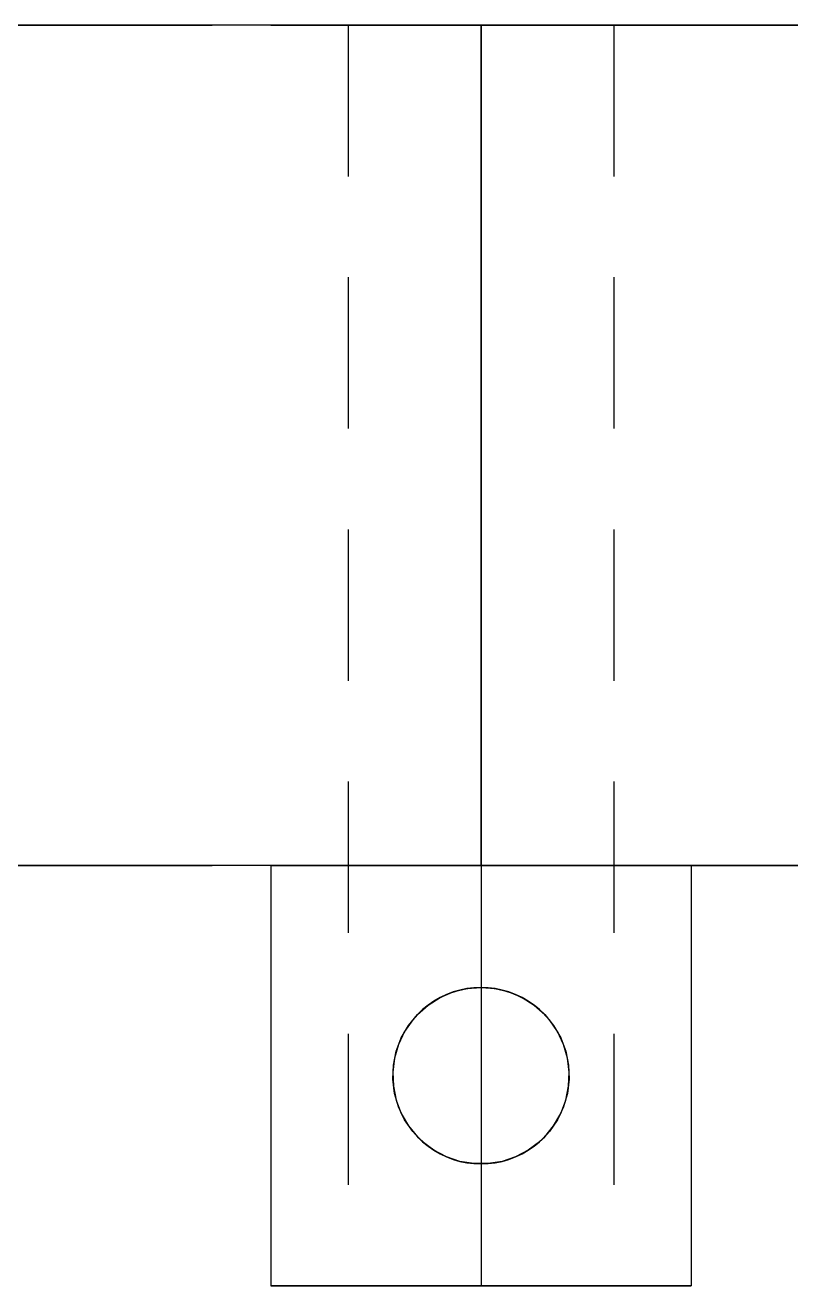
# Model space of a CAD drawing. Extents: x 8 to 586, y 8 to 412.
# Drawn here: x 342.08 to 351.19, y 223 to 238 of the extents above; entities that cross this region are included whole.
import ezdxf

# ---------------------------------------------------------------- set-up
doc = ezdxf.new("R2010")
doc.units = 0
doc.linetypes.add('CENTER', pattern=[10.2, 6, -1.6, 1, -1.6])
doc.linetypes.add('DASHED', pattern=[3, 1.8, -1.2])
for name, color, linetype in [('HIDDEN', 8, 'DASHED'), ('SEAM', 3, 'CENTER'), ('VISIBLE', 7, 'CONTINUOUS')]:
    doc.layers.add(name, color=color, linetype=linetype)

msp = doc.modelspace()

# ---------------------------------------------------------------- linework, layer by layer
at = {"layer": 'HIDDEN'}
for p, q in [((347.5, 238), (247.5, 238)), ((249, 238), (355, 238)), ((249, 238), (355, 238)), ((346.001, 238), (345.92, 238)), ((345.92, 238), (345.9605, 238)), ((346.001, 238), (345.92, 238)), ((345.92, 238), (345.9605, 238)), ((345.92, 238), (345.92, 223)), ((345.92, 238), (345.92, 223)), ((345.9605, 238), (346.001, 238)), ((345.9605, 238), (346.001, 238)), ((346.0821, 238), (346.001, 238)), ((346.001, 238), (346.0415, 238)), ((346.0821, 238), (346.001, 238)), ((346.001, 238), (346.0415, 238)), ((346.0415, 238), (346.0821, 238)), ((346.0415, 238), (346.0821, 238)), ((346.1631, 238), (346.0821, 238)), ((346.0821, 238), (346.1226, 238)), ((346.1631, 238), (346.0821, 238)), ((346.0821, 238), (346.1226, 238)), ((346.1226, 238), (346.1631, 238)), ((346.1226, 238), (346.1631, 238)), ((346.2441, 238), (346.1631, 238)), ((346.1631, 238), (346.2036, 238)), ((346.2441, 238), (346.1631, 238)), ((346.1631, 238), (346.2036, 238)), ((346.2036, 238), (346.2441, 238)), ((346.2036, 238), (346.2441, 238)), ((346.3251, 238), (346.2441, 238)), ((346.2441, 238), (346.2846, 238)), ((346.3251, 238), (346.2441, 238)), ((346.2441, 238), (346.2846, 238)), ((346.2846, 238), (346.3251, 238)), ((346.2846, 238), (346.3251, 238)), ((346.4062, 238), (346.3251, 238)), ((346.3251, 238), (346.3656, 238)), ((346.4062, 238), (346.3251, 238)), ((346.3251, 238), (346.3656, 238)), ((346.3656, 238), (346.4062, 238)), ((346.3656, 238), (346.4062, 238)), ((346.4872, 238), (346.4062, 238)), ((346.4062, 238), (346.4467, 238)), ((346.4872, 238), (346.4062, 238)), ((346.4062, 238), (346.4467, 238)), ((346.4467, 238), (346.4872, 238)), ((346.4467, 238), (346.4872, 238)), ((346.5682, 238), (346.4872, 238)), ((346.4872, 238), (346.5277, 238)), ((346.5682, 238), (346.4872, 238)), ((346.4872, 238), (346.5277, 238)), ((346.5277, 238), (346.5682, 238)), ((346.5277, 238), (346.5682, 238)), ((346.6492, 238), (346.5682, 238)), ((346.5682, 238), (346.6087, 238)), ((346.6492, 238), (346.5682, 238)), ((346.5682, 238), (346.6087, 238)), ((346.6087, 238), (346.6492, 238)), ((346.6087, 238), (346.6492, 238)), ((346.7303, 238), (346.6492, 238)), ((346.6492, 238), (346.6897, 238)), ((346.7303, 238), (346.6492, 238)), ((346.6492, 238), (346.6897, 238)), ((346.6897, 238), (346.7303, 238)), ((346.6897, 238), (346.7303, 238)), ((346.8113, 238), (346.7303, 238)), ((346.7303, 238), (346.7708, 238)), ((346.8113, 238), (346.7303, 238)), ((346.7303, 238), (346.7708, 238)), ((346.7708, 238), (346.8113, 238)), ((346.7708, 238), (346.8113, 238)), ((346.8923, 238), (346.8113, 238)), ((346.8113, 238), (346.8518, 238)), ((346.8923, 238), (346.8113, 238)), ((346.8113, 238), (346.8518, 238)), ((346.8518, 238), (346.8923, 238)), ((346.8518, 238), (346.8923, 238)), ((346.9733, 238), (346.8923, 238)), ((346.8923, 238), (346.9328, 238)), ((346.9733, 238), (346.8923, 238)), ((346.8923, 238), (346.9328, 238)), ((346.9328, 238), (346.9733, 238)), ((346.9328, 238), (346.9733, 238)), ((347.0544, 238), (346.9733, 238)), ((346.9733, 238), (347.0138, 238)), ((347.0544, 238), (346.9733, 238)), ((346.9733, 238), (347.0138, 238)), ((347.0138, 238), (347.0544, 238)), ((347.0138, 238), (347.0544, 238)), ((347.1354, 238), (347.0544, 238)), ((347.0544, 238), (347.0949, 238)), ((347.1354, 238), (347.0544, 238)), ((347.0544, 238), (347.0949, 238)), ((347.0949, 238), (347.1354, 238)), ((347.0949, 238), (347.1354, 238)), ((347.2164, 238), (347.1354, 238)), ((347.1354, 238), (347.1759, 238)), ((347.2164, 238), (347.1354, 238)), ((347.1354, 238), (347.1759, 238)), ((347.1759, 238), (347.2164, 238)), ((347.1759, 238), (347.2164, 238)), ((347.2974, 238), (347.2164, 238)), ((347.2164, 238), (347.2569, 238)), ((347.2974, 238), (347.2164, 238)), ((347.2164, 238), (347.2569, 238)), ((347.2569, 238), (347.2974, 238)), ((347.2569, 238), (347.2974, 238)), ((347.3785, 238), (347.2974, 238)), ((347.2974, 238), (347.3379, 238)), ((347.3785, 238), (347.2974, 238)), ((347.2974, 238), (347.3379, 238)), ((347.3379, 238), (347.3785, 238)), ((347.3379, 238), (347.3785, 238)), ((347.4595, 238), (347.3785, 238)), ((347.3785, 238), (347.419, 238)), ((347.4595, 238), (347.3785, 238)), ((347.3785, 238), (347.419, 238)), ((347.419, 238), (347.4595, 238)), ((347.419, 238), (347.4595, 238)), ((347.5405, 238), (347.4595, 238)), ((347.4595, 238), (347.5, 238)), ((347.5405, 238), (347.4595, 238)), ((347.4595, 238), (347.5, 238)), ((347.5, 228), (347.5, 238)), ((347.8205, 238), (347.5, 238)), ((347.5, 238), (347.5, 237.7064)), ((347.5, 238), (347.5405, 238)), ((347.5, 238), (347.5, 237.6154)), ((347.5, 238), (347.5405, 238)), ((347.5405, 238), (347.581, 238)), ((347.6215, 238), (347.5405, 238)), ((347.5405, 238), (347.581, 238)), ((347.6215, 238), (347.5405, 238)), ((347.581, 238), (347.6215, 238)), ((347.581, 238), (347.6215, 238)), ((347.6215, 238), (347.6621, 238)), ((347.7026, 238), (347.6215, 238)), ((347.6215, 238), (347.6621, 238)), ((347.7026, 238), (347.6215, 238)), ((347.6621, 238), (347.7026, 238)), ((347.6621, 238), (347.7026, 238)), ((347.7026, 238), (347.7431, 238)), ((347.7836, 238), (347.7026, 238)), ((347.7026, 238), (347.7431, 238)), ((347.7836, 238), (347.7026, 238)), ((347.7431, 238), (347.7836, 238)), ((347.7431, 238), (347.7836, 238)), ((347.7836, 238), (347.8241, 238)), ((347.8646, 238), (347.7836, 238)), ((347.7836, 238), (347.8241, 238)), ((347.8646, 238), (347.7836, 238)), ((348.141, 238), (347.8205, 238)), ((347.8241, 238), (347.8646, 238)), ((347.8241, 238), (347.8646, 238)), ((347.8646, 238), (347.9051, 238)), ((347.9456, 238), (347.8646, 238)), ((347.8646, 238), (347.9051, 238)), ((347.9456, 238), (347.8646, 238)), ((347.9051, 238), (347.9456, 238)), ((347.9051, 238), (347.9456, 238)), ((347.9456, 238), (347.9862, 238)), ((348.0267, 238), (347.9456, 238)), ((347.9456, 238), (347.9862, 238)), ((348.0267, 238), (347.9456, 238)), ((347.9862, 238), (348.0267, 238)), ((347.9862, 238), (348.0267, 238)), ((348.0267, 238), (348.0672, 238)), ((348.1077, 238), (348.0267, 238)), ((348.0267, 238), (348.0672, 238)), ((348.1077, 238), (348.0267, 238)), ((348.0672, 238), (348.1077, 238)), ((348.0672, 238), (348.1077, 238)), ((348.1077, 238), (348.1482, 238)), ((348.1887, 238), (348.1077, 238)), ((348.1077, 238), (348.1482, 238)), ((348.1887, 238), (348.1077, 238)), ((348.4615, 238), (348.141, 238)), ((348.1482, 238), (348.1887, 238)), ((348.1482, 238), (348.1887, 238)), ((348.1887, 238), (348.2292, 238)), ((348.2697, 238), (348.1887, 238)), ((348.1887, 238), (348.2292, 238)), ((348.2697, 238), (348.1887, 238)), ((348.2292, 238), (348.2697, 238)), ((348.2292, 238), (348.2697, 238)), ((348.2697, 238), (348.3103, 238)), ((348.3508, 238), (348.2697, 238)), ((348.2697, 238), (348.3103, 238)), ((348.3508, 238), (348.2697, 238)), ((348.3103, 238), (348.3508, 238)), ((348.3103, 238), (348.3508, 238)), ((348.3508, 238), (348.3913, 238)), ((348.4318, 238), (348.3508, 238)), ((348.3508, 238), (348.3913, 238)), ((348.4318, 238), (348.3508, 238)), ((348.3913, 238), (348.4318, 238)), ((348.3913, 238), (348.4318, 238)), ((348.4318, 238), (348.4723, 238)), ((348.5128, 238), (348.4318, 238)), ((348.4318, 238), (348.4723, 238)), ((348.5128, 238), (348.4318, 238)), ((348.7821, 238), (348.4615, 238)), ((348.4723, 238), (348.5128, 238)), ((348.4723, 238), (348.5128, 238)), ((348.5128, 238), (348.5533, 238)), ((348.5938, 238), (348.5128, 238)), ((348.5128, 238), (348.5533, 238)), ((348.5938, 238), (348.5128, 238)), ((348.5533, 238), (348.5938, 238)), ((348.5533, 238), (348.5938, 238)), ((348.5938, 238), (348.6344, 238)), ((348.6749, 238), (348.5938, 238)), ((348.5938, 238), (348.6344, 238)), ((348.6749, 238), (348.5938, 238)), ((348.6344, 238), (348.6749, 238)), ((348.6344, 238), (348.6749, 238)), ((348.6749, 238), (348.7154, 238)), ((348.7559, 238), (348.6749, 238)), ((348.6749, 238), (348.7154, 238)), ((348.7559, 238), (348.6749, 238)), ((348.7154, 238), (348.7559, 238)), ((348.7154, 238), (348.7559, 238)), ((348.7559, 238), (348.7964, 238)), ((348.8369, 238), (348.7559, 238)), ((348.7559, 238), (348.7964, 238)), ((348.8369, 238), (348.7559, 238)), ((349.1026, 238), (348.7821, 238)), ((348.7964, 238), (348.8369, 238)), ((348.7964, 238), (348.8369, 238)), ((348.8369, 238), (348.8774, 238)), ((348.9179, 238), (348.8369, 238)), ((348.8369, 238), (348.8774, 238)), ((348.9179, 238), (348.8369, 238)), ((348.8774, 238), (348.9179, 238)), ((348.8774, 238), (348.9179, 238)), ((348.9179, 238), (348.9585, 238)), ((348.999, 238), (348.9179, 238)), ((348.9179, 238), (348.9585, 238)), ((348.999, 238), (348.9179, 238)), ((348.9585, 238), (348.999, 238)), ((348.9585, 238), (348.999, 238)), ((348.999, 238), (349.0395, 238)), ((349.08, 238), (348.999, 238)), ((348.999, 238), (349.0395, 238)), ((349.08, 238), (348.999, 238)), ((349.0395, 238), (349.08, 238)), ((349.0395, 238), (349.08, 238)), ((349.08, 238), (349.08, 223)), ((349.08, 238), (349.08, 223)), ((349.4231, 238), (349.1026, 238)), ((349.7436, 238), (349.4231, 238)), ((350.0641, 238), (349.7436, 238)), ((350.3846, 238), (350.0641, 238)), ((350.7051, 238), (350.3846, 238)), ((351.0256, 238), (350.7051, 238)), ((351.3462, 238), (351.0256, 238)), ((347.5, 237.7064), (347.5, 237.4128)), ((347.5, 237.6154), (347.5, 237.2308)), ((347.5, 237.4128), (347.5, 237.1192)), ((347.5, 237.2308), (347.5, 236.8462)), ((347.5, 237.1192), (347.5, 236.8256)), ((347.5, 236.8462), (347.5, 236.4615)), ((347.5, 236.8256), (347.5, 236.5321)), ((347.5, 236.5321), (347.5, 236.2385)), ((347.5, 236.4615), (347.5, 236.0769)), ((347.5, 236.2385), (347.5, 235.9449)), ((347.5, 236.0769), (347.5, 235.6923)), ((347.5, 235.9449), (347.5, 235.6513)), ((347.5, 235.6923), (347.5, 235.3077)), ((347.5, 235.6513), (347.5, 235.3577)), ((347.5, 235.3577), (347.5, 235.0641)), ((347.5, 235.3077), (347.5, 234.9231)), ((347.5, 235.0641), (347.5, 234.7705)), ((347.5, 234.9231), (347.5, 234.5385)), ((347.5, 234.7705), (347.5, 234.4769)), ((347.5, 234.5385), (347.5, 234.1538)), ((347.5, 234.4769), (347.5, 234.1833)), ((347.5, 234.1833), (347.5, 233.8897)), ((347.5, 234.1538), (347.5, 233.7692)), ((347.5, 233.8897), (347.5, 233.5962)), ((347.5, 233.7692), (347.5, 233.3846)), ((347.5, 233.5962), (347.5, 233.3026)), ((347.5, 233.3846), (347.5, 233)), ((347.5, 233.3026), (347.5, 233.009)), ((347.5, 233.009), (347.5, 232.7154)), ((347.5, 233), (347.5, 232.6154)), ((347.5, 232.7154), (347.5, 232.4218)), ((347.5, 232.6154), (347.5, 232.2308)), ((347.5, 232.4218), (347.5, 232.1282)), ((347.5, 232.2308), (347.5, 231.8462)), ((347.5, 232.1282), (347.5, 231.8346)), ((347.5, 231.8462), (347.5, 231.4615)), ((347.5, 231.8346), (347.5, 231.541)), ((347.5, 231.541), (347.5, 231.2474)), ((347.5, 231.4615), (347.5, 231.0769)), ((347.5, 231.2474), (347.5, 230.9538)), ((347.5, 231.0769), (347.5, 230.6923)), ((347.5, 230.9538), (347.5, 230.6603)), ((347.5, 230.6923), (347.5, 230.3077)), ((347.5, 230.6603), (347.5, 230.3667)), ((347.5, 230.3667), (347.5, 230.0731)), ((347.5, 230.3077), (347.5, 229.9231)), ((347.5, 230.0731), (347.5, 229.7795)), ((347.5, 229.9231), (347.5, 229.5385)), ((347.5, 229.7795), (347.5, 229.4859)), ((347.5, 229.5385), (347.5, 229.1538)), ((347.5, 229.4859), (347.5, 229.1923)), ((347.5, 229.1923), (347.5, 228.8987)), ((347.5, 229.1538), (347.5, 228.7692)), ((347.5, 228.8987), (347.5, 228.6051)), ((347.5, 228.7692), (347.5, 228.3846)), ((347.5, 228.6051), (347.5, 228.3115)), ((347.5, 228.3846), (347.5, 228)), ((347.5, 228.3115), (347.5, 228.0179)), ((347.5, 228), (247.5, 228)), ((249, 228), (355, 228)), ((249, 228), (355, 228)), ((345, 228), (350, 228)), ((345, 228), (345.1282, 228)), ((345, 228), (350, 228)), ((345.1282, 228), (345, 228)), ((345, 228), (345, 223)), ((345, 228), (345, 223)), ((345, 228), (345, 223)), ((345.1282, 228), (345.2564, 228)), ((345.2564, 228), (345.1282, 228)), ((345.2564, 228), (345.3846, 228)), ((345.3846, 228), (345.2564, 228)), ((345.3846, 228), (345.5128, 228)), ((345.5128, 228), (345.3846, 228)), ((345.5128, 228), (345.641, 228)), ((345.641, 228), (345.5128, 228)), ((345.641, 228), (345.7692, 228)), ((345.7692, 228), (345.641, 228)), ((345.7692, 228), (345.8974, 228)), ((345.8974, 228), (345.7692, 228)), ((345.8974, 228), (346.0256, 228)), ((346.0256, 228), (345.8974, 228)), ((346.0256, 228), (346.1538, 228)), ((346.1538, 228), (346.0256, 228)), ((346.1538, 228), (346.2821, 228)), ((346.2821, 228), (346.1538, 228)), ((346.2821, 228), (346.4103, 228)), ((346.4103, 228), (346.2821, 228)), ((346.4103, 228), (346.5385, 228)), ((346.5385, 228), (346.4103, 228)), ((346.5385, 228), (346.6667, 228)), ((346.6667, 228), (346.5385, 228)), ((346.6667, 228), (346.7949, 228)), ((346.7949, 228), (346.6667, 228)), ((346.7949, 228), (346.9231, 228)), ((346.9231, 228), (346.7949, 228)), ((346.9231, 228), (347.0513, 228)), ((347.0513, 228), (346.9231, 228)), ((347.0513, 228), (347.1795, 228)), ((347.1795, 228), (347.0513, 228)), ((347.1795, 228), (347.3077, 228)), ((347.3077, 228), (347.1795, 228)), ((347.3077, 228), (347.4359, 228)), ((347.4359, 228), (347.3077, 228)), ((347.4359, 228), (347.5641, 228)), ((347.5641, 228), (347.4359, 228)), ((347.5, 228.0179), (347.5, 227.7244)), ((347.8205, 228), (347.5, 228)), ((347.5, 228), (347.5, 227.6154)), ((347.5641, 228), (347.6923, 228)), ((347.6923, 228), (347.5641, 228)), ((347.6923, 228), (347.8205, 228)), ((347.8205, 228), (347.6923, 228)), ((348.141, 228), (347.8205, 228)), ((347.8205, 228), (347.9487, 228)), ((347.9487, 228), (347.8205, 228)), ((347.9487, 228), (348.0769, 228)), ((348.0769, 228), (347.9487, 228)), ((348.0769, 228), (348.2051, 228)), ((348.2051, 228), (348.0769, 228)), ((348.4615, 228), (348.141, 228)), ((348.2051, 228), (348.3333, 228)), ((348.3333, 228), (348.2051, 228)), ((348.3333, 228), (348.4615, 228)), ((348.4615, 228), (348.3333, 228)), ((348.7821, 228), (348.4615, 228)), ((348.4615, 228), (348.5897, 228)), ((348.5897, 228), (348.4615, 228)), ((348.5897, 228), (348.7179, 228)), ((348.7179, 228), (348.5897, 228)), ((348.7179, 228), (348.8462, 228)), ((348.8462, 228), (348.7179, 228)), ((349.1026, 228), (348.7821, 228)), ((348.8462, 228), (348.9744, 228)), ((348.9744, 228), (348.8462, 228)), ((348.9744, 228), (349.1026, 228)), ((349.1026, 228), (348.9744, 228)), ((349.4231, 228), (349.1026, 228)), ((349.1026, 228), (349.2308, 228)), ((349.2308, 228), (349.1026, 228)), ((349.2308, 228), (349.359, 228)), ((349.359, 228), (349.2308, 228)), ((349.359, 228), (349.4872, 228)), ((349.4872, 228), (349.359, 228)), ((349.7436, 228), (349.4231, 228)), ((349.4872, 228), (349.6154, 228)), ((349.6154, 228), (349.4872, 228)), ((349.6154, 228), (349.7436, 228)), ((349.7436, 228), (349.6154, 228)), ((350.0641, 228), (349.7436, 228)), ((349.7436, 228), (349.8718, 228)), ((349.8718, 228), (349.7436, 228)), ((349.8718, 228), (350, 228)), ((350, 228), (349.8718, 228)), ((350, 228), (350, 223)), ((350, 228), (350, 223)), ((350.3846, 228), (350.0641, 228)), ((350.7051, 228), (350.3846, 228)), ((351.0256, 228), (350.7051, 228)), ((351.3462, 228), (351.0256, 228)), ((347.5, 227.7244), (347.5, 227.4308)), ((347.5, 227.6154), (347.5, 227.2308)), ((347.5, 227.4308), (347.5, 227.1372)), ((347.5, 227.2308), (347.5, 226.8462)), ((347.5, 227.1372), (347.5, 226.8436)), ((347.5, 226.8462), (347.5, 226.4615)), ((347.5, 226.8436), (347.5, 226.55)), ((347.2487, 226.5195), (347.0884, 226.466)), ((347.1675, 226.496), (347.3316, 226.5364)), ((347.1675, 226.496), (347.3316, 226.5364)), ((347.2487, 226.5195), (347.1675, 226.496)), ((347.4155, 226.5466), (347.2487, 226.5195)), ((347.3316, 226.5364), (347.2487, 226.5195)), ((347.3316, 226.5364), (347.5, 226.55)), ((347.3316, 226.5364), (347.5, 226.55)), ((347.4155, 226.5466), (347.3316, 226.5364)), ((347.5, 226.55), (347.4155, 226.5466)), ((347.5845, 226.5466), (347.4155, 226.5466)), ((347.5845, 226.5466), (347.5, 226.55)), ((347.5, 226.55), (347.6684, 226.5364)), ((347.5, 226.55), (347.6684, 226.5364)), ((347.7513, 226.5195), (347.5845, 226.5466)), ((347.6684, 226.5364), (347.5845, 226.5466)), ((347.7513, 226.5195), (347.6684, 226.5364)), ((347.6684, 226.5364), (347.8325, 226.496)), ((347.6684, 226.5364), (347.8325, 226.496)), ((347.9116, 226.466), (347.7513, 226.5195)), ((347.8325, 226.496), (347.7513, 226.5195)), ((346.9388, 226.3874), (346.8037, 226.2859)), ((346.8692, 226.3394), (347.012, 226.4297)), ((346.8692, 226.3394), (347.012, 226.4297)), ((346.9388, 226.3874), (346.8692, 226.3394)), ((347.0884, 226.466), (346.9388, 226.3874)), ((347.012, 226.4297), (346.9388, 226.3874)), ((347.012, 226.4297), (347.1675, 226.496)), ((347.012, 226.4297), (347.1675, 226.496)), ((347.0884, 226.466), (347.012, 226.4297)), ((347.1675, 226.496), (347.0884, 226.466)), ((347.5, 226.4615), (347.5, 226.0769)), ((347.9116, 226.466), (347.8325, 226.496)), ((347.8325, 226.496), (347.988, 226.4297)), ((347.8325, 226.496), (347.988, 226.4297)), ((348.0612, 226.3874), (347.9116, 226.466)), ((347.988, 226.4297), (347.9116, 226.466)), ((348.0612, 226.3874), (347.988, 226.4297)), ((347.988, 226.4297), (348.1308, 226.3394)), ((347.988, 226.4297), (348.1308, 226.3394)), ((348.1963, 226.2859), (348.0612, 226.3874)), ((348.1308, 226.3394), (348.0612, 226.3874)), ((346.6359, 226.0965), (346.7427, 226.2274)), ((346.6359, 226.0965), (346.7427, 226.2274)), ((346.8037, 226.2859), (346.6867, 226.1641)), ((346.7427, 226.2274), (346.6867, 226.1641)), ((346.7427, 226.2274), (346.8692, 226.3394)), ((346.7427, 226.2274), (346.8692, 226.3394)), ((346.8037, 226.2859), (346.7427, 226.2274)), ((346.8692, 226.3394), (346.8037, 226.2859)), ((348.1963, 226.2859), (348.1308, 226.3394)), ((348.1308, 226.3394), (348.2573, 226.2274)), ((348.1308, 226.3394), (348.2573, 226.2274)), ((348.3133, 226.1641), (348.1963, 226.2859)), ((348.2573, 226.2274), (348.1963, 226.2859)), ((348.3133, 226.1641), (348.2573, 226.2274)), ((348.2573, 226.2274), (348.3641, 226.0965)), ((348.2573, 226.2274), (348.3641, 226.0965)), ((346.5514, 225.9501), (346.6359, 226.0965)), ((346.5514, 225.9501), (346.6359, 226.0965)), ((346.6867, 226.1641), (346.5907, 226.025)), ((346.6359, 226.0965), (346.5907, 226.025)), ((346.6867, 226.1641), (346.6359, 226.0965)), ((347.5, 226.0769), (347.5, 225.6923)), ((348.4093, 226.025), (348.3133, 226.1641)), ((348.3641, 226.0965), (348.3133, 226.1641)), ((348.4093, 226.025), (348.3641, 226.0965)), ((348.3641, 226.0965), (348.4486, 225.9501)), ((348.3641, 226.0965), (348.4486, 225.9501)), ((346.4915, 225.7921), (346.5514, 225.9501)), ((346.4915, 225.7921), (346.5514, 225.9501)), ((346.5907, 226.025), (346.5182, 225.8723)), ((346.5514, 225.9501), (346.5182, 225.8723)), ((346.5907, 226.025), (346.5514, 225.9501)), ((348.4818, 225.8723), (348.4093, 226.025)), ((348.4486, 225.9501), (348.4093, 226.025)), ((348.4818, 225.8723), (348.4486, 225.9501)), ((348.4486, 225.9501), (348.5085, 225.7921)), ((348.4486, 225.9501), (348.5085, 225.7921)), ((346.4577, 225.6266), (346.4915, 225.7921)), ((346.4577, 225.6266), (346.4915, 225.7921)), ((346.5182, 225.8723), (346.4712, 225.71)), ((346.4915, 225.7921), (346.4712, 225.71)), ((346.5182, 225.8723), (346.4915, 225.7921)), ((348.5288, 225.71), (348.4818, 225.8723)), ((348.5085, 225.7921), (348.4818, 225.8723)), ((348.5288, 225.71), (348.5085, 225.7921)), ((348.5085, 225.7921), (348.5423, 225.6266)), ((348.5085, 225.7921), (348.5423, 225.6266)), ((346.4712, 225.71), (346.4509, 225.5423)), ((346.4577, 225.6266), (346.4509, 225.5423)), ((346.4509, 225.4577), (346.4577, 225.6266)), ((346.4509, 225.4577), (346.4577, 225.6266)), ((346.4712, 225.71), (346.4577, 225.6266)), ((347.5, 225.6923), (347.5, 225.3077)), ((348.5491, 225.5423), (348.5288, 225.71)), ((348.5423, 225.6266), (348.5288, 225.71)), ((348.5491, 225.5423), (348.5423, 225.6266)), ((348.5423, 225.6266), (348.5491, 225.4577)), ((348.5423, 225.6266), (348.5491, 225.4577)), ((346.4509, 225.5423), (346.4577, 225.3734)), ((346.4509, 225.5423), (346.4509, 225.4577)), ((346.4509, 225.4577), (346.4577, 225.3734)), ((346.4712, 225.29), (346.4509, 225.4577)), ((346.4712, 225.29), (346.4509, 225.4577)), ((348.5491, 225.4577), (348.5288, 225.29)), ((348.5491, 225.4577), (348.5288, 225.29)), ((348.5423, 225.3734), (348.5491, 225.5423)), ((348.5423, 225.3734), (348.5491, 225.4577)), ((348.5491, 225.4577), (348.5491, 225.5423)), ((346.4577, 225.3734), (346.4915, 225.2079)), ((346.4577, 225.3734), (346.4712, 225.29)), ((347.5, 225.3077), (347.5, 224.9231)), ((348.5085, 225.2079), (348.5423, 225.3734)), ((348.5288, 225.29), (348.5423, 225.3734)), ((346.4712, 225.29), (346.4915, 225.2079)), ((346.5182, 225.1277), (346.4712, 225.29)), ((346.5182, 225.1277), (346.4712, 225.29)), ((346.4915, 225.2079), (346.5514, 225.0499)), ((346.4915, 225.2079), (346.5182, 225.1277)), ((348.4486, 225.0499), (348.5085, 225.2079)), ((348.5288, 225.29), (348.4818, 225.1277)), ((348.5288, 225.29), (348.4818, 225.1277)), ((348.4818, 225.1277), (348.5085, 225.2079)), ((348.5085, 225.2079), (348.5288, 225.29)), ((346.5182, 225.1277), (346.5514, 225.0499)), ((346.5907, 224.975), (346.5182, 225.1277)), ((346.5907, 224.975), (346.5182, 225.1277)), ((346.5514, 225.0499), (346.6359, 224.9035)), ((346.5514, 225.0499), (346.5907, 224.975)), ((348.3641, 224.9035), (348.4486, 225.0499)), ((348.4818, 225.1277), (348.4093, 224.975)), ((348.4818, 225.1277), (348.4093, 224.975)), ((348.4093, 224.975), (348.4486, 225.0499)), ((348.4486, 225.0499), (348.4818, 225.1277)), ((346.5907, 224.975), (346.6359, 224.9035)), ((346.6867, 224.8359), (346.5907, 224.975)), ((346.6867, 224.8359), (346.5907, 224.975)), ((346.6359, 224.9035), (346.7427, 224.7726)), ((346.6359, 224.9035), (346.6867, 224.8359)), ((347.5, 224.9231), (347.5, 224.5385)), ((348.2573, 224.7726), (348.3641, 224.9035)), ((348.4093, 224.975), (348.3133, 224.8359)), ((348.4093, 224.975), (348.3133, 224.8359)), ((348.3133, 224.8359), (348.3641, 224.9035)), ((348.3641, 224.9035), (348.4093, 224.975)), ((346.6867, 224.8359), (346.7427, 224.7726)), ((346.8037, 224.7141), (346.6867, 224.8359)), ((346.8037, 224.7141), (346.6867, 224.8359)), ((346.7427, 224.7726), (346.8692, 224.6606)), ((346.7427, 224.7726), (346.8037, 224.7141)), ((346.8037, 224.7141), (346.8692, 224.6606)), ((346.9388, 224.6126), (346.8037, 224.7141)), ((346.9388, 224.6126), (346.8037, 224.7141)), ((348.1963, 224.7141), (348.0612, 224.6126)), ((348.1963, 224.7141), (348.0612, 224.6126)), ((348.1308, 224.6606), (348.2573, 224.7726)), ((348.1308, 224.6606), (348.1963, 224.7141)), ((348.3133, 224.8359), (348.1963, 224.7141)), ((348.3133, 224.8359), (348.1963, 224.7141)), ((348.1963, 224.7141), (348.2573, 224.7726)), ((348.2573, 224.7726), (348.3133, 224.8359)), ((346.8692, 224.6606), (347.012, 224.5703)), ((346.8692, 224.6606), (346.9388, 224.6126)), ((346.9388, 224.6126), (347.012, 224.5703)), ((347.0884, 224.534), (346.9388, 224.6126)), ((347.0884, 224.534), (346.9388, 224.6126)), ((347.012, 224.5703), (347.1675, 224.504)), ((347.012, 224.5703), (347.0884, 224.534)), ((347.8325, 224.504), (347.988, 224.5703)), ((348.0612, 224.6126), (347.9116, 224.534)), ((348.0612, 224.6126), (347.9116, 224.534)), ((347.9116, 224.534), (347.988, 224.5703)), ((347.988, 224.5703), (348.1308, 224.6606)), ((347.988, 224.5703), (348.0612, 224.6126)), ((348.0612, 224.6126), (348.1308, 224.6606)), ((347.0884, 224.534), (347.1675, 224.504)), ((347.2487, 224.4805), (347.0884, 224.534)), ((347.2487, 224.4805), (347.0884, 224.534)), ((347.1675, 224.504), (347.3316, 224.4636)), ((347.1675, 224.504), (347.2487, 224.4805)), ((347.2487, 224.4805), (347.3316, 224.4636)), ((347.4155, 224.4534), (347.2487, 224.4805)), ((347.4155, 224.4534), (347.2487, 224.4805)), ((347.3316, 224.4636), (347.5, 224.45)), ((347.3316, 224.4636), (347.4155, 224.4534)), ((347.4155, 224.4534), (347.5, 224.45)), ((347.5845, 224.4534), (347.4155, 224.4534)), ((347.5845, 224.4534), (347.4155, 224.4534)), ((347.5, 224.5385), (347.5, 224.1538)), ((347.5, 224.45), (347.6684, 224.4636)), ((347.5, 224.45), (347.5845, 224.4534)), ((347.5, 224.45), (347.5, 224.4128)), ((347.5, 224.4128), (347.5, 224.3756)), ((347.7513, 224.4805), (347.5845, 224.4534)), ((347.7513, 224.4805), (347.5845, 224.4534)), ((347.5845, 224.4534), (347.6684, 224.4636)), ((347.6684, 224.4636), (347.8325, 224.504)), ((347.6684, 224.4636), (347.7513, 224.4805)), ((347.9116, 224.534), (347.7513, 224.4805)), ((347.9116, 224.534), (347.7513, 224.4805)), ((347.7513, 224.4805), (347.8325, 224.504)), ((347.8325, 224.504), (347.9116, 224.534)), ((347.5, 224.3756), (347.5, 224.3385)), ((347.5, 224.3385), (347.5, 224.3013)), ((347.5, 224.3013), (347.5, 224.2641)), ((347.5, 224.2641), (347.5, 224.2269)), ((347.5, 224.2269), (347.5, 224.1897)), ((347.5, 224.1897), (347.5, 224.1526)), ((347.5, 224.1538), (347.5, 223.7692)), ((347.5, 224.1526), (347.5, 224.1154)), ((347.5, 224.1154), (347.5, 224.0782)), ((347.5, 224.0782), (347.5, 224.041)), ((347.5, 224.041), (347.5, 224.0038)), ((347.5, 224.0038), (347.5, 223.9667)), ((347.5, 223.9667), (347.5, 223.9295)), ((347.5, 223.9295), (347.5, 223.8923)), ((347.5, 223.8923), (347.5, 223.8551)), ((347.5, 223.8551), (347.5, 223.8179)), ((347.5, 223.8179), (347.5, 223.7808)), ((347.5, 223.7808), (347.5, 223.7436)), ((347.5, 223.7692), (347.5, 223.3846)), ((347.5, 223.7436), (347.5, 223.7064)), ((347.5, 223.7064), (347.5, 223.6692)), ((347.5, 223.6692), (347.5, 223.6321)), ((347.5, 223.6321), (347.5, 223.5949)), ((347.5, 223.5949), (347.5, 223.5577)), ((347.5, 223.5577), (347.5, 223.5205)), ((347.5, 223.5205), (347.5, 223.4833)), ((347.5, 223.4833), (347.5, 223.4462)), ((347.5, 223.4462), (347.5, 223.409)), ((347.5, 223.409), (347.5, 223.3718)), ((347.5, 223.3846), (347.5, 223)), ((347.5, 223.3718), (347.5, 223.3346)), ((347.5, 223.3346), (347.5, 223.2974)), ((347.5, 223.2974), (347.5, 223.2603)), ((347.5, 223.2603), (347.5, 223.2231)), ((347.5, 223.2231), (347.5, 223.1859)), ((347.5, 223.1859), (347.5, 223.1487)), ((347.5, 223.1487), (347.5, 223.1115)), ((347.5, 223.1115), (347.5, 223.0744)), ((347.5, 223.0744), (347.5, 223.0372)), ((345, 223), (350, 223)), ((345, 223), (345.1282, 223)), ((345, 223), (350, 223)), ((345.1282, 223), (345.2564, 223)), ((345.2564, 223), (345.3846, 223)), ((345.3846, 223), (345.5128, 223)), ((345.5128, 223), (345.641, 223)), ((345.641, 223), (345.7692, 223)), ((345.7692, 223), (345.8974, 223)), ((345.8974, 223), (346.0256, 223)), ((345.9605, 223), (345.92, 223)), ((345.92, 223), (346.001, 223)), ((345.9605, 223), (345.92, 223)), ((345.92, 223), (346.001, 223)), ((346.001, 223), (345.9605, 223)), ((346.001, 223), (345.9605, 223)), ((346.0415, 223), (346.001, 223)), ((346.001, 223), (346.0821, 223)), ((346.0415, 223), (346.001, 223)), ((346.001, 223), (346.0821, 223)), ((346.0256, 223), (346.1538, 223)), ((346.0821, 223), (346.0415, 223)), ((346.0821, 223), (346.0415, 223)), ((346.1226, 223), (346.0821, 223)), ((346.0821, 223), (346.1631, 223)), ((346.1226, 223), (346.0821, 223)), ((346.0821, 223), (346.1631, 223)), ((346.1631, 223), (346.1226, 223)), ((346.1631, 223), (346.1226, 223)), ((346.1538, 223), (346.2821, 223)), ((346.2036, 223), (346.1631, 223)), ((346.1631, 223), (346.2441, 223)), ((346.2036, 223), (346.1631, 223)), ((346.1631, 223), (346.2441, 223)), ((346.2441, 223), (346.2036, 223)), ((346.2441, 223), (346.2036, 223)), ((346.2846, 223), (346.2441, 223)), ((346.2441, 223), (346.3251, 223)), ((346.2846, 223), (346.2441, 223)), ((346.2441, 223), (346.3251, 223)), ((346.2821, 223), (346.4103, 223)), ((346.3251, 223), (346.2846, 223)), ((346.3251, 223), (346.2846, 223)), ((346.3656, 223), (346.3251, 223)), ((346.3251, 223), (346.4062, 223)), ((346.3656, 223), (346.3251, 223)), ((346.3251, 223), (346.4062, 223)), ((346.4062, 223), (346.3656, 223)), ((346.4062, 223), (346.3656, 223)), ((346.4467, 223), (346.4062, 223)), ((346.4062, 223), (346.4872, 223)), ((346.4467, 223), (346.4062, 223)), ((346.4062, 223), (346.4872, 223)), ((346.4103, 223), (346.5385, 223)), ((346.4872, 223), (346.4467, 223)), ((346.4872, 223), (346.4467, 223)), ((346.5277, 223), (346.4872, 223)), ((346.4872, 223), (346.5682, 223)), ((346.5277, 223), (346.4872, 223)), ((346.4872, 223), (346.5682, 223)), ((346.5682, 223), (346.5277, 223)), ((346.5682, 223), (346.5277, 223)), ((346.5385, 223), (346.6667, 223)), ((346.6087, 223), (346.5682, 223)), ((346.5682, 223), (346.6492, 223)), ((346.6087, 223), (346.5682, 223)), ((346.5682, 223), (346.6492, 223)), ((346.6492, 223), (346.6087, 223)), ((346.6492, 223), (346.6087, 223)), ((346.6897, 223), (346.6492, 223)), ((346.6492, 223), (346.7303, 223)), ((346.6897, 223), (346.6492, 223)), ((346.6492, 223), (346.7303, 223)), ((346.6667, 223), (346.7949, 223)), ((346.7303, 223), (346.6897, 223)), ((346.7303, 223), (346.6897, 223)), ((346.7708, 223), (346.7303, 223)), ((346.7303, 223), (346.8113, 223)), ((346.7708, 223), (346.7303, 223)), ((346.7303, 223), (346.8113, 223)), ((346.8113, 223), (346.7708, 223)), ((346.8113, 223), (346.7708, 223)), ((346.7949, 223), (346.9231, 223)), ((346.8518, 223), (346.8113, 223)), ((346.8113, 223), (346.8923, 223)), ((346.8518, 223), (346.8113, 223)), ((346.8113, 223), (346.8923, 223)), ((346.8923, 223), (346.8518, 223)), ((346.8923, 223), (346.8518, 223)), ((346.9328, 223), (346.8923, 223)), ((346.8923, 223), (346.9733, 223)), ((346.9328, 223), (346.8923, 223)), ((346.8923, 223), (346.9733, 223)), ((346.9231, 223), (347.0513, 223)), ((346.9733, 223), (346.9328, 223)), ((346.9733, 223), (346.9328, 223)), ((347.0138, 223), (346.9733, 223)), ((346.9733, 223), (347.0544, 223)), ((347.0138, 223), (346.9733, 223)), ((346.9733, 223), (347.0544, 223)), ((347.0544, 223), (347.0138, 223)), ((347.0544, 223), (347.0138, 223)), ((347.0513, 223), (347.1795, 223)), ((347.0949, 223), (347.0544, 223)), ((347.0544, 223), (347.1354, 223)), ((347.0949, 223), (347.0544, 223)), ((347.0544, 223), (347.1354, 223)), ((347.1354, 223), (347.0949, 223)), ((347.1354, 223), (347.0949, 223)), ((347.1759, 223), (347.1354, 223)), ((347.1354, 223), (347.2164, 223)), ((347.1759, 223), (347.1354, 223)), ((347.1354, 223), (347.2164, 223)), ((347.2164, 223), (347.1759, 223)), ((347.2164, 223), (347.1759, 223)), ((347.1795, 223), (347.3077, 223)), ((347.2569, 223), (347.2164, 223)), ((347.2164, 223), (347.2974, 223)), ((347.2569, 223), (347.2164, 223)), ((347.2164, 223), (347.2974, 223)), ((347.2974, 223), (347.2569, 223)), ((347.2974, 223), (347.2569, 223)), ((347.3379, 223), (347.2974, 223)), ((347.2974, 223), (347.3785, 223)), ((347.3379, 223), (347.2974, 223)), ((347.2974, 223), (347.3785, 223)), ((347.3077, 223), (347.4359, 223)), ((347.3785, 223), (347.3379, 223)), ((347.3785, 223), (347.3379, 223)), ((347.419, 223), (347.3785, 223)), ((347.3785, 223), (347.4595, 223)), ((347.419, 223), (347.3785, 223)), ((347.3785, 223), (347.4595, 223)), ((347.4595, 223), (347.419, 223)), ((347.4595, 223), (347.419, 223)), ((347.4359, 223), (347.5641, 223)), ((347.5, 223), (347.4595, 223)), ((347.4595, 223), (347.5405, 223)), ((347.5, 223), (347.4595, 223)), ((347.4595, 223), (347.5405, 223)), ((347.5, 223.0372), (347.5, 223)), ((347.5405, 223), (347.5, 223)), ((347.5405, 223), (347.5, 223)), ((347.5405, 223), (347.6215, 223)), ((347.581, 223), (347.5405, 223)), ((347.5405, 223), (347.6215, 223)), ((347.581, 223), (347.5405, 223)), ((347.5641, 223), (347.6923, 223)), ((347.6215, 223), (347.581, 223)), ((347.6215, 223), (347.581, 223)), ((347.6215, 223), (347.7026, 223)), ((347.6621, 223), (347.6215, 223)), ((347.6215, 223), (347.7026, 223)), ((347.6621, 223), (347.6215, 223)), ((347.7026, 223), (347.6621, 223)), ((347.7026, 223), (347.6621, 223)), ((347.6923, 223), (347.8205, 223)), ((347.7026, 223), (347.7836, 223)), ((347.7431, 223), (347.7026, 223)), ((347.7026, 223), (347.7836, 223)), ((347.7431, 223), (347.7026, 223)), ((347.7836, 223), (347.7431, 223)), ((347.7836, 223), (347.7431, 223)), ((347.7836, 223), (347.8646, 223)), ((347.8241, 223), (347.7836, 223)), ((347.7836, 223), (347.8646, 223)), ((347.8241, 223), (347.7836, 223)), ((347.8205, 223), (347.9487, 223)), ((347.8646, 223), (347.8241, 223)), ((347.8646, 223), (347.8241, 223)), ((347.8646, 223), (347.9456, 223)), ((347.9051, 223), (347.8646, 223)), ((347.8646, 223), (347.9456, 223)), ((347.9051, 223), (347.8646, 223)), ((347.9456, 223), (347.9051, 223)), ((347.9456, 223), (347.9051, 223)), ((347.9456, 223), (348.0267, 223)), ((347.9862, 223), (347.9456, 223)), ((347.9456, 223), (348.0267, 223)), ((347.9862, 223), (347.9456, 223)), ((347.9487, 223), (348.0769, 223)), ((348.0267, 223), (347.9862, 223)), ((348.0267, 223), (347.9862, 223)), ((348.0267, 223), (348.1077, 223)), ((348.0672, 223), (348.0267, 223)), ((348.0267, 223), (348.1077, 223)), ((348.0672, 223), (348.0267, 223)), ((348.1077, 223), (348.0672, 223)), ((348.1077, 223), (348.0672, 223)), ((348.0769, 223), (348.2051, 223)), ((348.1077, 223), (348.1887, 223)), ((348.1482, 223), (348.1077, 223)), ((348.1077, 223), (348.1887, 223)), ((348.1482, 223), (348.1077, 223)), ((348.1887, 223), (348.1482, 223)), ((348.1887, 223), (348.1482, 223)), ((348.1887, 223), (348.2697, 223)), ((348.2292, 223), (348.1887, 223)), ((348.1887, 223), (348.2697, 223)), ((348.2292, 223), (348.1887, 223)), ((348.2051, 223), (348.3333, 223)), ((348.2697, 223), (348.2292, 223)), ((348.2697, 223), (348.2292, 223)), ((348.2697, 223), (348.3508, 223)), ((348.3103, 223), (348.2697, 223)), ((348.2697, 223), (348.3508, 223)), ((348.3103, 223), (348.2697, 223)), ((348.3508, 223), (348.3103, 223)), ((348.3508, 223), (348.3103, 223)), ((348.3333, 223), (348.4615, 223)), ((348.3508, 223), (348.4318, 223)), ((348.3913, 223), (348.3508, 223)), ((348.3508, 223), (348.4318, 223)), ((348.3913, 223), (348.3508, 223)), ((348.4318, 223), (348.3913, 223)), ((348.4318, 223), (348.3913, 223)), ((348.4318, 223), (348.5128, 223)), ((348.4723, 223), (348.4318, 223)), ((348.4318, 223), (348.5128, 223)), ((348.4723, 223), (348.4318, 223)), ((348.4615, 223), (348.5897, 223)), ((348.5128, 223), (348.4723, 223)), ((348.5128, 223), (348.4723, 223)), ((348.5128, 223), (348.5938, 223)), ((348.5533, 223), (348.5128, 223)), ((348.5128, 223), (348.5938, 223)), ((348.5533, 223), (348.5128, 223)), ((348.5938, 223), (348.5533, 223)), ((348.5938, 223), (348.5533, 223)), ((348.5897, 223), (348.7179, 223)), ((348.5938, 223), (348.6749, 223)), ((348.6344, 223), (348.5938, 223)), ((348.5938, 223), (348.6749, 223)), ((348.6344, 223), (348.5938, 223)), ((348.6749, 223), (348.6344, 223)), ((348.6749, 223), (348.6344, 223)), ((348.6749, 223), (348.7559, 223)), ((348.7154, 223), (348.6749, 223)), ((348.6749, 223), (348.7559, 223)), ((348.7154, 223), (348.6749, 223)), ((348.7559, 223), (348.7154, 223)), ((348.7559, 223), (348.7154, 223)), ((348.7179, 223), (348.8462, 223)), ((348.7559, 223), (348.8369, 223)), ((348.7964, 223), (348.7559, 223)), ((348.7559, 223), (348.8369, 223)), ((348.7964, 223), (348.7559, 223)), ((348.8369, 223), (348.7964, 223)), ((348.8369, 223), (348.7964, 223)), ((348.8369, 223), (348.9179, 223)), ((348.8774, 223), (348.8369, 223)), ((348.8369, 223), (348.9179, 223)), ((348.8774, 223), (348.8369, 223)), ((348.8462, 223), (348.9744, 223)), ((348.9179, 223), (348.8774, 223)), ((348.9179, 223), (348.8774, 223)), ((348.9179, 223), (348.999, 223)), ((348.9585, 223), (348.9179, 223)), ((348.9179, 223), (348.999, 223)), ((348.9585, 223), (348.9179, 223)), ((348.999, 223), (348.9585, 223)), ((348.999, 223), (348.9585, 223)), ((348.9744, 223), (349.1026, 223)), ((348.999, 223), (349.08, 223)), ((349.0395, 223), (348.999, 223)), ((348.999, 223), (349.08, 223)), ((349.0395, 223), (348.999, 223)), ((349.08, 223), (349.0395, 223)), ((349.08, 223), (349.0395, 223)), ((349.1026, 223), (349.2308, 223)), ((349.2308, 223), (349.359, 223)), ((349.359, 223), (349.4872, 223)), ((349.4872, 223), (349.6154, 223)), ((349.6154, 223), (349.7436, 223)), ((349.7436, 223), (349.8718, 223)), ((349.8718, 223), (350, 223))]:
    msp.add_line(p, q, dxfattribs=at)
at = {"layer": 'SEAM'}
for p, q in [((297.5, 238), (355, 238)), ((347.5, 238), (297.5, 238)), ((347.5, 238), (347.8205, 238)), ((347.5, 228), (347.5, 238)), ((347.8205, 238), (348.141, 238)), ((348.141, 238), (348.4615, 238)), ((348.4615, 238), (348.7821, 238)), ((348.7821, 238), (349.1026, 238)), ((349.1026, 238), (349.4231, 238)), ((349.4231, 238), (349.7436, 238)), ((349.7436, 238), (350.0641, 238)), ((350.0641, 238), (350.3846, 238)), ((350.3846, 238), (350.7051, 238)), ((350.7051, 238), (351.0256, 238)), ((351.0256, 238), (351.3462, 238)), ((297.5, 228), (355, 228)), ((347.5, 228), (297.5, 228)), ((345, 228), (345, 223)), ((345, 228), (345, 223)), ((347.5, 228), (347.8205, 228)), ((347.8205, 228), (348.141, 228)), ((348.141, 228), (348.4615, 228)), ((348.4615, 228), (348.7821, 228)), ((348.7821, 228), (349.1026, 228)), ((349.1026, 228), (349.4231, 228)), ((349.4231, 228), (349.7436, 228)), ((349.7436, 228), (350.0641, 228)), ((350, 228), (350, 223)), ((350, 228), (350, 223)), ((350.0641, 228), (350.3846, 228)), ((350.3846, 228), (350.7051, 228)), ((350.7051, 228), (351.0256, 228)), ((351.0256, 228), (351.3462, 228)), ((347.2487, 226.5195), (347.0884, 226.466)), ((347.2487, 226.5195), (347.1675, 226.496)), ((347.4155, 226.5466), (347.2487, 226.5195)), ((347.3316, 226.5364), (347.2487, 226.5195)), ((347.4155, 226.5466), (347.3316, 226.5364)), ((347.5, 226.55), (347.4155, 226.5466)), ((347.5845, 226.5466), (347.4155, 226.5466)), ((347.5845, 226.5466), (347.5, 226.55)), ((347.7513, 226.5195), (347.5845, 226.5466)), ((347.6684, 226.5364), (347.5845, 226.5466)), ((347.7513, 226.5195), (347.6684, 226.5364)), ((347.9116, 226.466), (347.7513, 226.5195)), ((347.8325, 226.496), (347.7513, 226.5195)), ((346.9388, 226.3874), (346.8037, 226.2859)), ((346.9388, 226.3874), (346.8692, 226.3394)), ((347.0884, 226.466), (346.9388, 226.3874)), ((347.012, 226.4297), (346.9388, 226.3874)), ((347.0884, 226.466), (347.012, 226.4297)), ((347.1675, 226.496), (347.0884, 226.466)), ((347.9116, 226.466), (347.8325, 226.496)), ((348.0612, 226.3874), (347.9116, 226.466)), ((347.988, 226.4297), (347.9116, 226.466)), ((348.0612, 226.3874), (347.988, 226.4297)), ((348.1963, 226.2859), (348.0612, 226.3874)), ((348.1308, 226.3394), (348.0612, 226.3874)), ((346.8037, 226.2859), (346.6867, 226.1641)), ((346.7427, 226.2274), (346.6867, 226.1641)), ((346.8037, 226.2859), (346.7427, 226.2274)), ((346.8692, 226.3394), (346.8037, 226.2859)), ((348.1963, 226.2859), (348.1308, 226.3394)), ((348.3133, 226.1641), (348.1963, 226.2859)), ((348.2573, 226.2274), (348.1963, 226.2859)), ((348.3133, 226.1641), (348.2573, 226.2274)), ((346.6867, 226.1641), (346.5907, 226.025)), ((346.6359, 226.0965), (346.5907, 226.025)), ((346.6867, 226.1641), (346.6359, 226.0965)), ((348.4093, 226.025), (348.3133, 226.1641)), ((348.3641, 226.0965), (348.3133, 226.1641)), ((348.4093, 226.025), (348.3641, 226.0965)), ((346.5907, 226.025), (346.5182, 225.8723)), ((346.5514, 225.9501), (346.5182, 225.8723)), ((346.5907, 226.025), (346.5514, 225.9501)), ((348.4818, 225.8723), (348.4093, 226.025)), ((348.4486, 225.9501), (348.4093, 226.025)), ((348.4818, 225.8723), (348.4486, 225.9501)), ((346.5182, 225.8723), (346.4712, 225.71)), ((346.4915, 225.7921), (346.4712, 225.71)), ((346.5182, 225.8723), (346.4915, 225.7921)), ((348.5288, 225.71), (348.4818, 225.8723)), ((348.5085, 225.7921), (348.4818, 225.8723)), ((348.5288, 225.71), (348.5085, 225.7921)), ((346.4712, 225.71), (346.4509, 225.5423)), ((346.4577, 225.6266), (346.4509, 225.5423)), ((346.4712, 225.71), (346.4577, 225.6266)), ((348.5491, 225.5423), (348.5288, 225.71)), ((348.5423, 225.6266), (348.5288, 225.71)), ((348.5491, 225.5423), (348.5423, 225.6266)), ((346.4509, 225.5423), (346.4577, 225.3734)), ((346.4509, 225.5423), (346.4509, 225.4577)), ((346.4509, 225.4577), (346.4577, 225.3734)), ((348.5423, 225.3734), (348.5491, 225.5423)), ((348.5423, 225.3734), (348.5491, 225.4577)), ((348.5491, 225.4577), (348.5491, 225.5423)), ((346.4577, 225.3734), (346.4915, 225.2079)), ((346.4577, 225.3734), (346.4712, 225.29)), ((348.5085, 225.2079), (348.5423, 225.3734)), ((348.5288, 225.29), (348.5423, 225.3734)), ((346.4712, 225.29), (346.4915, 225.2079)), ((346.4915, 225.2079), (346.5514, 225.0499)), ((346.4915, 225.2079), (346.5182, 225.1277)), ((348.4486, 225.0499), (348.5085, 225.2079)), ((348.4818, 225.1277), (348.5085, 225.2079)), ((348.5085, 225.2079), (348.5288, 225.29)), ((346.5182, 225.1277), (346.5514, 225.0499)), ((346.5514, 225.0499), (346.6359, 224.9035)), ((346.5514, 225.0499), (346.5907, 224.975)), ((348.3641, 224.9035), (348.4486, 225.0499)), ((348.4093, 224.975), (348.4486, 225.0499)), ((348.4486, 225.0499), (348.4818, 225.1277)), ((346.5907, 224.975), (346.6359, 224.9035)), ((346.6359, 224.9035), (346.7427, 224.7726)), ((346.6359, 224.9035), (346.6867, 224.8359)), ((348.2573, 224.7726), (348.3641, 224.9035)), ((348.3133, 224.8359), (348.3641, 224.9035)), ((348.3641, 224.9035), (348.4093, 224.975)), ((346.6867, 224.8359), (346.7427, 224.7726)), ((346.7427, 224.7726), (346.8692, 224.6606)), ((346.7427, 224.7726), (346.8037, 224.7141)), ((346.8037, 224.7141), (346.8692, 224.6606)), ((348.1308, 224.6606), (348.2573, 224.7726)), ((348.1308, 224.6606), (348.1963, 224.7141)), ((348.1963, 224.7141), (348.2573, 224.7726)), ((348.2573, 224.7726), (348.3133, 224.8359)), ((346.8692, 224.6606), (347.012, 224.5703)), ((346.8692, 224.6606), (346.9388, 224.6126)), ((346.9388, 224.6126), (347.012, 224.5703)), ((347.012, 224.5703), (347.1675, 224.504)), ((347.012, 224.5703), (347.0884, 224.534)), ((347.8325, 224.504), (347.988, 224.5703)), ((347.9116, 224.534), (347.988, 224.5703)), ((347.988, 224.5703), (348.1308, 224.6606)), ((347.988, 224.5703), (348.0612, 224.6126)), ((348.0612, 224.6126), (348.1308, 224.6606)), ((347.0884, 224.534), (347.1675, 224.504)), ((347.1675, 224.504), (347.3316, 224.4636)), ((347.1675, 224.504), (347.2487, 224.4805)), ((347.2487, 224.4805), (347.3316, 224.4636)), ((347.3316, 224.4636), (347.5, 224.45)), ((347.3316, 224.4636), (347.4155, 224.4534)), ((347.4155, 224.4534), (347.5, 224.45)), ((347.5, 224.45), (347.6684, 224.4636)), ((347.5, 224.45), (347.5845, 224.4534)), ((347.5845, 224.4534), (347.6684, 224.4636)), ((347.6684, 224.4636), (347.8325, 224.504)), ((347.6684, 224.4636), (347.7513, 224.4805)), ((347.7513, 224.4805), (347.8325, 224.504)), ((347.8325, 224.504), (347.9116, 224.534)), ((345, 223), (350, 223)), ((345.1282, 223), (345, 223)), ((345.2564, 223), (345.1282, 223)), ((345.3846, 223), (345.2564, 223)), ((345.5128, 223), (345.3846, 223)), ((345.641, 223), (345.5128, 223)), ((345.7692, 223), (345.641, 223)), ((345.8974, 223), (345.7692, 223)), ((346.0256, 223), (345.8974, 223)), ((346.1538, 223), (346.0256, 223)), ((346.2821, 223), (346.1538, 223)), ((346.4103, 223), (346.2821, 223)), ((346.5385, 223), (346.4103, 223)), ((346.6667, 223), (346.5385, 223)), ((346.7949, 223), (346.6667, 223)), ((346.9231, 223), (346.7949, 223)), ((347.0513, 223), (346.9231, 223)), ((347.1795, 223), (347.0513, 223)), ((347.3077, 223), (347.1795, 223)), ((347.4359, 223), (347.3077, 223)), ((347.5641, 223), (347.4359, 223)), ((347.6923, 223), (347.5641, 223)), ((347.8205, 223), (347.6923, 223)), ((347.9487, 223), (347.8205, 223)), ((348.0769, 223), (347.9487, 223)), ((348.2051, 223), (348.0769, 223)), ((348.3333, 223), (348.2051, 223)), ((348.4615, 223), (348.3333, 223)), ((348.5897, 223), (348.4615, 223)), ((348.7179, 223), (348.5897, 223)), ((348.8462, 223), (348.7179, 223)), ((348.9744, 223), (348.8462, 223)), ((349.1026, 223), (348.9744, 223)), ((349.2308, 223), (349.1026, 223)), ((349.359, 223), (349.2308, 223)), ((349.4872, 223), (349.359, 223)), ((349.6154, 223), (349.4872, 223)), ((349.7436, 223), (349.6154, 223)), ((349.8718, 223), (349.7436, 223)), ((350, 223), (349.8718, 223))]:
    msp.add_line(p, q, dxfattribs=at)
at = {"layer": 'VISIBLE'}
for p, q in [((347.5, 238), (247.5, 238)), ((347.5, 228), (347.5, 238)), ((347.5, 238), (347.8205, 238)), ((347.8205, 238), (348.141, 238)), ((348.141, 238), (348.4615, 238)), ((348.4615, 238), (348.7821, 238)), ((348.7821, 238), (349.1026, 238)), ((349.1026, 238), (349.4231, 238)), ((349.4231, 238), (349.7436, 238)), ((349.7436, 238), (350.0641, 238)), ((350.0641, 238), (350.3846, 238)), ((350.3846, 238), (350.7051, 238)), ((350.7051, 238), (351.0256, 238)), ((351.0256, 238), (351.3462, 238)), ((347.5, 228), (247.5, 228)), ((345, 228), (345, 223)), ((347.5, 228), (347.8205, 228)), ((347.8205, 228), (348.141, 228)), ((348.141, 228), (348.4615, 228)), ((348.4615, 228), (348.7821, 228)), ((348.7821, 228), (349.1026, 228)), ((349.1026, 228), (349.4231, 228)), ((349.4231, 228), (349.7436, 228)), ((349.7436, 228), (350.0641, 228)), ((350, 228), (350, 223)), ((350, 228), (350, 223)), ((350.0641, 228), (350.3846, 228)), ((350.3846, 228), (350.7051, 228)), ((350.7051, 228), (351.0256, 228)), ((351.0256, 228), (351.3462, 228)), ((345.1282, 223), (345, 223)), ((345.2564, 223), (345.1282, 223)), ((345.3846, 223), (345.2564, 223)), ((345.5128, 223), (345.3846, 223)), ((345.641, 223), (345.5128, 223)), ((345.7692, 223), (345.641, 223)), ((345.8974, 223), (345.7692, 223)), ((346.0256, 223), (345.8974, 223)), ((346.1538, 223), (346.0256, 223)), ((346.2821, 223), (346.1538, 223)), ((346.4103, 223), (346.2821, 223)), ((346.5385, 223), (346.4103, 223)), ((346.6667, 223), (346.5385, 223)), ((346.7949, 223), (346.6667, 223)), ((346.9231, 223), (346.7949, 223)), ((347.0513, 223), (346.9231, 223)), ((347.1795, 223), (347.0513, 223)), ((347.3077, 223), (347.1795, 223)), ((347.4359, 223), (347.3077, 223)), ((347.5641, 223), (347.4359, 223)), ((347.6923, 223), (347.5641, 223)), ((347.8205, 223), (347.6923, 223)), ((347.9487, 223), (347.8205, 223)), ((348.0769, 223), (347.9487, 223)), ((348.2051, 223), (348.0769, 223)), ((348.3333, 223), (348.2051, 223)), ((348.4615, 223), (348.3333, 223)), ((348.5897, 223), (348.4615, 223)), ((348.7179, 223), (348.5897, 223)), ((348.8462, 223), (348.7179, 223)), ((348.9744, 223), (348.8462, 223)), ((349.1026, 223), (348.9744, 223)), ((349.2308, 223), (349.1026, 223)), ((349.359, 223), (349.2308, 223)), ((349.4872, 223), (349.359, 223)), ((349.6154, 223), (349.4872, 223)), ((349.7436, 223), (349.6154, 223)), ((349.8718, 223), (349.7436, 223)), ((350, 223), (349.8718, 223))]:
    msp.add_line(p, q, dxfattribs=at)

doc.saveas('drawing.dxf')
